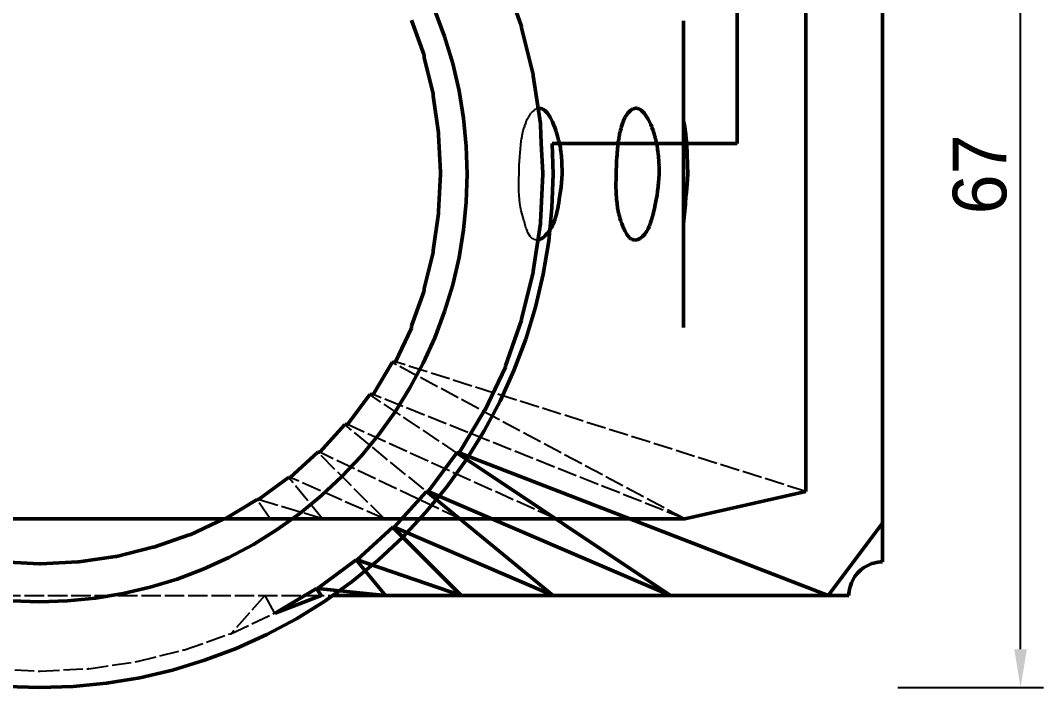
# Model space of a CAD drawing. Header units: millimetres. Extents: x 0 to 420, y 0 to 297.
# Drawn here: x 97.5 to 164.2, y 58.6 to 102.2 of the extents above; entities that cross this region are included whole.
import ezdxf

# ---------------------------------------------------------------- set-up
doc = ezdxf.new("R2010")
doc.units = ezdxf.units.MM
doc.linetypes.add('DASHED', pattern=[1.524, 1.27, -0.254])
for name, color, linetype, lineweight in [('COTAS', 7, 'CONTINUOUS', 25), ('OCULTA', 8, 'DASHED', 25), ('VISIBLE', 7, 'CONTINUOUS', 50)]:
    doc.layers.add(name, color=color, linetype=linetype, lineweight=lineweight)
doc.dimstyles.new('F3D_1000', dxfattribs={"dimtxt": 3.5, "dimasz": 2.5, "dimexe": 1.5, "dimexo": 1, "dimgap": 0.9, "dimtad": 1, "dimdec": 1, "dimdsep": 46, "dimcen": 2.5, "dimazin": 3, "dimtfac": 1, "dimtmove": 0, "dimatfit": 3})

msp = doc.modelspace()

# ---------------------------------------------------------------- linework, layer by layer
at = {"layer": 'OCULTA'}
for p, q in [((153.74, 66.834), (153.74, 117.434)), ((144.24, 94.134), (144.24, 106.134)), ((140.74, 102.112), (140.74, 102.134)), ((148.74, 102.112), (148.74, 102.134)), ((140.74, 102.048), (140.74, 102.112)), ((140.74, 101.942), (140.74, 102.048)), ((140.74, 101.793), (140.74, 101.942)), ((140.74, 101.603), (140.74, 101.793)), ((140.74, 101.373), (140.74, 101.603)), ((148.74, 102.048), (148.74, 102.112)), ((148.74, 101.942), (148.74, 102.048)), ((148.74, 101.793), (148.74, 101.942)), ((148.74, 101.603), (148.74, 101.793)), ((148.74, 101.373), (148.74, 101.603)), ((140.74, 101.103), (140.74, 101.373)), ((140.74, 100.794), (140.74, 101.103)), ((140.74, 100.449), (140.74, 100.794)), ((148.74, 101.103), (148.74, 101.373)), ((148.74, 100.794), (148.74, 101.103)), ((148.74, 100.449), (148.74, 100.794)), ((140.74, 100.067), (140.74, 100.449)), ((148.74, 100.067), (148.74, 100.449)), ((140.74, 99.652), (140.74, 100.067)), ((140.74, 99.205), (140.74, 99.652)), ((148.74, 99.652), (148.74, 100.067)), ((148.74, 99.205), (148.74, 99.652)), ((140.74, 98.727), (140.74, 99.205)), ((148.74, 98.727), (148.74, 99.205)), ((140.74, 98.221), (140.74, 98.727)), ((140.74, 97.69), (140.74, 98.221)), ((148.74, 98.221), (148.74, 98.727)), ((148.74, 97.69), (148.74, 98.221)), ((140.74, 97.134), (140.74, 97.69)), ((148.74, 97.134), (148.74, 97.69)), ((140.74, 96.557), (140.74, 97.134)), ((148.74, 96.557), (148.74, 97.134)), ((130.86, 96.176), (130.799, 96.107)), ((130.886, 96.206), (130.86, 96.176)), ((130.974, 96.287), (130.886, 96.206)), ((130.974, 96.287), (131.037, 96.332)), ((131.064, 96.351), (131.037, 96.332)), ((131.128, 96.383), (131.064, 96.351)), ((131.155, 96.397), (131.128, 96.383)), ((131.22, 96.416), (131.155, 96.397)), ((131.22, 96.416), (131.247, 96.425)), ((131.34, 96.434), (131.247, 96.425)), ((140.74, 95.961), (140.74, 96.557)), ((140.74, 96.434), (140.74, 96.425)), ((140.74, 96.425), (140.74, 96.397)), ((140.74, 96.397), (140.74, 96.351)), ((140.74, 96.287), (140.74, 96.351)), ((140.74, 96.287), (140.74, 96.206)), ((140.74, 96.206), (140.74, 96.107)), ((148.74, 95.961), (148.74, 96.557)), ((148.74, 96.434), (148.74, 96.425)), ((148.74, 96.425), (148.74, 96.397)), ((148.74, 96.397), (148.74, 96.351)), ((148.74, 96.287), (148.74, 96.351)), ((148.74, 96.287), (148.74, 96.206)), ((148.74, 96.206), (148.74, 96.107)), ((130.459, 95.491), (130.409, 95.367)), ((130.459, 95.491), (130.48, 95.545)), ((130.48, 95.545), (130.555, 95.709)), ((130.555, 95.709), (130.634, 95.858)), ((130.715, 95.99), (130.634, 95.858)), ((130.715, 95.99), (130.799, 96.107)), ((140.74, 95.99), (140.74, 96.107)), ((140.74, 95.99), (140.74, 95.858)), ((140.74, 95.725), (140.74, 95.961)), ((140.74, 95.709), (140.74, 95.858)), ((140.74, 95.709), (140.74, 95.545)), ((140.74, 95.545), (140.74, 95.367)), ((148.74, 95.99), (148.74, 96.107)), ((148.74, 95.99), (148.74, 95.858)), ((148.74, 95.348), (148.74, 95.961)), ((148.74, 95.709), (148.74, 95.858)), ((148.74, 95.709), (148.74, 95.545)), ((148.74, 95.545), (148.74, 95.367)), ((130.243, 94.752), (130.292, 94.969)), ((130.292, 94.969), (130.345, 95.174)), ((130.368, 95.249), (130.345, 95.174)), ((130.368, 95.249), (130.409, 95.367)), ((140.74, 95.174), (140.74, 95.367)), ((140.74, 94.969), (140.74, 95.174)), ((140.74, 94.752), (140.74, 94.969)), ((148.74, 95.174), (148.74, 95.367)), ((148.74, 94.722), (148.74, 95.348)), ((148.74, 94.969), (148.74, 95.174)), ((148.74, 94.752), (148.74, 94.969)), ((130.132, 94.036), (130.163, 94.284)), ((130.163, 94.284), (130.189, 94.45)), ((130.201, 94.523), (130.189, 94.45)), ((130.201, 94.523), (130.243, 94.752)), ((132.24, 92.134), (132.174, 94.134)), ((132.174, 94.134), (144.24, 94.134)), ((132.174, 94.134), (132.174, 94.134)), ((134.04, 94.134), (134.044, 94.134)), ((134.044, 94.134), (134.059, 94.134)), ((134.059, 94.134), (134.082, 94.134)), ((134.082, 94.134), (134.115, 94.134)), ((134.115, 94.134), (134.157, 94.134)), ((134.157, 94.134), (134.207, 94.134)), ((134.207, 94.134), (134.267, 94.134)), ((134.267, 94.134), (134.335, 94.134)), ((134.335, 94.134), (134.411, 94.134)), ((134.411, 94.134), (134.494, 94.134)), ((134.494, 94.134), (134.586, 94.134)), ((134.586, 94.134), (134.684, 94.134)), ((134.684, 94.134), (134.789, 94.134)), ((134.789, 94.134), (134.901, 94.134)), ((134.901, 94.134), (135.018, 94.134)), ((135.018, 94.134), (135.14, 94.134)), ((135.14, 94.134), (135.267, 94.134)), ((135.267, 94.134), (135.398, 94.134)), ((135.398, 94.134), (135.533, 94.134)), ((135.533, 94.134), (135.67, 94.134)), ((135.67, 94.134), (135.811, 94.134)), ((135.811, 94.134), (135.953, 94.134)), ((135.953, 94.134), (136.096, 94.134)), ((136.096, 94.134), (136.24, 94.134)), ((136.24, 94.134), (136.384, 94.134)), ((136.384, 94.134), (136.527, 94.134)), ((136.527, 94.134), (136.669, 94.134)), ((136.669, 94.134), (136.809, 94.134)), ((136.809, 94.134), (136.947, 94.134)), ((137.082, 94.134), (136.947, 94.134)), ((137.082, 94.134), (137.213, 94.134)), ((137.213, 94.134), (137.34, 94.134)), ((137.34, 94.134), (137.462, 94.134)), ((137.462, 94.134), (137.579, 94.134)), ((137.69, 94.134), (137.579, 94.134)), ((137.69, 94.134), (137.795, 94.134)), ((137.795, 94.134), (137.894, 94.134)), ((137.894, 94.134), (137.985, 94.134)), ((138.069, 94.134), (137.985, 94.134)), ((138.145, 94.134), (138.069, 94.134)), ((138.213, 94.134), (138.145, 94.134)), ((138.213, 94.134), (138.272, 94.134)), ((138.323, 94.134), (138.272, 94.134)), ((138.365, 94.134), (138.323, 94.134)), ((138.398, 94.134), (138.365, 94.134)), ((138.421, 94.134), (138.398, 94.134)), ((138.435, 94.134), (138.421, 94.134)), ((138.44, 94.134), (138.435, 94.134)), ((140.74, 94.523), (140.74, 94.752)), ((140.74, 94.523), (140.74, 94.284)), ((140.74, 94.036), (140.74, 94.284)), ((144.24, 94.134), (144.24, 94.134)), ((148.74, 94.523), (148.74, 94.752)), ((148.74, 94.085), (148.74, 94.722)), ((148.74, 94.523), (148.74, 94.284)), ((148.74, 94.036), (148.74, 94.284)), ((130.076, 93.307), (130.086, 93.516)), ((130.086, 93.516), (130.106, 93.779)), ((130.106, 93.779), (130.132, 94.036)), ((140.74, 93.779), (140.74, 94.036)), ((140.74, 93.516), (140.74, 93.779)), ((140.74, 93.247), (140.74, 93.516)), ((148.74, 93.439), (148.74, 94.085)), ((148.74, 93.779), (148.74, 94.036)), ((148.74, 93.516), (148.74, 93.779)), ((148.74, 93.247), (148.74, 93.516)), ((130.034, 92.695), (130.049, 92.973)), ((130.049, 92.973), (130.07, 93.247)), ((130.07, 93.247), (130.076, 93.307)), ((140.74, 92.973), (140.74, 93.247)), ((140.74, 92.695), (140.74, 92.973)), ((148.74, 92.788), (148.74, 93.439)), ((148.74, 92.973), (148.74, 93.247)), ((148.74, 92.695), (148.74, 92.973)), ((148.74, 92.134), (148.74, 92.788)), ((130.011, 91.853), (130.022, 92.134)), ((130.022, 92.134), (130.025, 92.415)), ((130.025, 92.415), (130.034, 92.695)), ((132.168, 89.943), (132.24, 92.134)), ((140.74, 92.415), (140.74, 92.695)), ((140.74, 92.134), (140.74, 92.415)), ((140.74, 91.853), (140.74, 92.134)), ((148.74, 92.415), (148.74, 92.695)), ((148.74, 92.134), (148.74, 92.415)), ((148.74, 91.48), (148.74, 92.134)), ((148.74, 91.853), (148.74, 92.134)), ((130.006, 91.573), (130.011, 91.853)), ((130.007, 91.488), (130.006, 91.573)), ((130.008, 91.295), (130.007, 91.488)), ((140.74, 91.573), (140.74, 91.853)), ((140.74, 91.295), (140.74, 91.573)), ((148.74, 91.573), (148.74, 91.853)), ((148.74, 91.295), (148.74, 91.573)), ((148.74, 90.829), (148.74, 91.48)), ((130.015, 91.021), (130.008, 91.295)), ((130.028, 90.752), (130.015, 91.021)), ((140.74, 91.021), (140.74, 91.295)), ((140.74, 90.752), (140.74, 91.021)), ((148.74, 91.021), (148.74, 91.295)), ((148.74, 90.752), (148.74, 91.021)), ((148.74, 90.183), (148.74, 90.829)), ((130.048, 90.488), (130.028, 90.752)), ((130.073, 90.239), (130.048, 90.488)), ((130.073, 90.239), (130.074, 90.232)), ((130.117, 89.984), (130.074, 90.232)), ((140.74, 90.488), (140.74, 90.752)), ((140.74, 90.232), (140.74, 90.488)), ((140.74, 89.984), (140.74, 90.232)), ((148.74, 90.488), (148.74, 90.752)), ((148.74, 90.232), (148.74, 90.488)), ((148.74, 89.984), (148.74, 90.232)), ((148.74, 89.546), (148.74, 90.183)), ((130.166, 89.745), (130.117, 89.984)), ((130.22, 89.516), (130.166, 89.745)), ((130.278, 89.299), (130.22, 89.516)), ((131.953, 87.761), (132.168, 89.943)), ((140.74, 89.745), (140.74, 89.984)), ((140.74, 89.516), (140.74, 89.745)), ((140.74, 89.299), (140.74, 89.516)), ((148.74, 89.745), (148.74, 89.984)), ((148.74, 89.516), (148.74, 89.745)), ((148.74, 88.919), (148.74, 89.546)), ((148.74, 89.299), (148.74, 89.516)), ((130.341, 89.093), (130.278, 89.299)), ((130.368, 89.019), (130.341, 89.093)), ((130.392, 88.901), (130.368, 89.019)), ((130.438, 88.722), (130.392, 88.901)), ((140.74, 89.093), (140.74, 89.299)), ((140.74, 88.901), (140.74, 89.093)), ((140.74, 88.722), (140.74, 88.901)), ((148.74, 89.093), (148.74, 89.299)), ((148.74, 88.901), (148.74, 89.093)), ((148.74, 88.307), (148.74, 88.919)), ((148.74, 88.722), (148.74, 88.901)), ((130.454, 88.673), (130.438, 88.722)), ((130.49, 88.559), (130.454, 88.673)), ((130.49, 88.559), (130.547, 88.41)), ((130.566, 88.37), (130.547, 88.41)), ((130.61, 88.277), (130.566, 88.37)), ((130.679, 88.161), (130.61, 88.277)), ((130.752, 88.062), (130.679, 88.161)), ((140.74, 88.307), (140.74, 88.758)), ((140.74, 88.559), (140.74, 88.722)), ((140.74, 88.41), (140.74, 88.559)), ((140.74, 88.277), (140.74, 88.41)), ((140.74, 87.711), (140.74, 88.307)), ((140.74, 88.161), (140.74, 88.277)), ((140.74, 88.062), (140.74, 88.161)), ((148.74, 88.559), (148.74, 88.722)), ((148.74, 88.41), (148.74, 88.559)), ((148.74, 88.277), (148.74, 88.41)), ((148.74, 87.711), (148.74, 88.307)), ((148.74, 88.161), (148.74, 88.277)), ((148.74, 88.062), (148.74, 88.161)), ((130.829, 87.98), (130.752, 88.062)), ((130.911, 87.916), (130.829, 87.98)), ((130.937, 87.903), (130.911, 87.916)), ((130.937, 87.903), (130.997, 87.871)), ((131.086, 87.843), (130.997, 87.871)), ((131.178, 87.834), (131.086, 87.843)), ((131.596, 85.598), (131.953, 87.761)), ((140.74, 87.98), (140.74, 88.062)), ((140.74, 87.916), (140.74, 87.98)), ((140.74, 87.871), (140.74, 87.916)), ((140.74, 87.843), (140.74, 87.871)), ((140.74, 87.834), (140.74, 87.843)), ((140.74, 87.134), (140.74, 87.711)), ((148.74, 87.98), (148.74, 88.062)), ((148.74, 87.916), (148.74, 87.98)), ((148.74, 87.871), (148.74, 87.916)), ((148.74, 87.843), (148.74, 87.871)), ((148.74, 87.834), (148.74, 87.843)), ((148.74, 87.134), (148.74, 87.711)), ((140.74, 86.578), (140.74, 87.134)), ((148.74, 86.578), (148.74, 87.134)), ((140.74, 86.578), (140.74, 86.046)), ((148.74, 86.578), (148.74, 86.046)), ((131.098, 83.463), (131.596, 85.598)), ((140.74, 85.54), (140.74, 86.046)), ((140.74, 85.063), (140.74, 85.54)), ((148.74, 85.54), (148.74, 86.046)), ((148.74, 85.063), (148.74, 85.54)), ((140.74, 84.615), (140.74, 85.063)), ((148.74, 84.615), (148.74, 85.063)), ((140.74, 84.615), (140.74, 84.2)), ((140.74, 84.2), (140.74, 83.819)), ((148.74, 84.615), (148.74, 84.2)), ((148.74, 84.2), (148.74, 83.819)), ((130.462, 81.366), (131.098, 83.463)), ((140.74, 83.819), (140.74, 83.474)), ((140.74, 83.165), (140.74, 83.474)), ((148.74, 83.819), (148.74, 83.474)), ((148.74, 83.165), (148.74, 83.474)), ((140.74, 83.165), (140.74, 82.895)), ((140.74, 82.665), (140.74, 82.895)), ((148.74, 83.165), (148.74, 82.895)), ((148.74, 82.665), (148.74, 82.895)), ((140.74, 82.665), (140.74, 82.475)), ((140.74, 82.326), (140.74, 82.475)), ((140.74, 82.326), (140.74, 82.219)), ((140.74, 82.155), (140.74, 82.219)), ((140.74, 82.155), (140.74, 82.134)), ((148.74, 82.665), (148.74, 82.475)), ((148.74, 82.326), (148.74, 82.475)), ((148.74, 82.326), (148.74, 82.219)), ((148.74, 82.155), (148.74, 82.219)), ((148.74, 82.155), (148.74, 82.134)), ((129.69, 79.314), (130.462, 81.366)), ((140.834, 69.634), (121.752, 79.834)), ((148.74, 71.423), (121.962, 79.881)), ((128.785, 77.317), (129.69, 79.314)), ((132.413, 69.634), (120.275, 77.745)), ((140.834, 69.634), (120.499, 77.745)), ((127.752, 75.384), (128.785, 77.317)), ((126.156, 69.634), (118.657, 75.788)), ((132.413, 69.634), (118.824, 75.788)), ((126.594, 73.522), (127.752, 75.384)), ((121.24, 69.634), (116.89, 73.983)), ((126.156, 69.634), (117.021, 73.983)), ((125.317, 71.74), (126.594, 73.522)), ((117.205, 69.634), (114.978, 72.348)), ((121.24, 69.634), (115.085, 72.348)), ((123.926, 70.046), (125.317, 71.74)), ((113.774, 69.634), (112.93, 70.897)), ((117.205, 69.634), (113.021, 70.897)), ((110.766, 69.634), (110.761, 69.645)), ((113.774, 69.634), (110.841, 69.645)), ((122.428, 68.446), (123.926, 70.046)), ((120.828, 66.947), (122.428, 68.446)), ((119.133, 65.557), (120.828, 66.947)), ((153.033, 66.717), (153.17, 66.759)), ((153.17, 66.759), (153.311, 66.792)), ((153.311, 66.792), (153.453, 66.815)), ((153.453, 66.815), (153.596, 66.829)), ((153.596, 66.829), (153.74, 66.834)), ((153.74, 66.834), (153.74, 66.834)), ((151.994, 65.973), (152.086, 66.084)), ((152.086, 66.084), (152.184, 66.189)), ((152.184, 66.189), (152.289, 66.288)), ((152.289, 66.288), (152.401, 66.379)), ((152.401, 66.379), (152.518, 66.463)), ((152.518, 66.463), (152.64, 66.539)), ((152.64, 66.539), (152.767, 66.607)), ((152.767, 66.607), (152.898, 66.666)), ((152.898, 66.666), (153.033, 66.717)), ((117.351, 64.28), (119.133, 65.557)), ((151.657, 65.341), (151.707, 65.476)), ((151.707, 65.476), (151.767, 65.607)), ((151.767, 65.607), (151.835, 65.734)), ((151.835, 65.734), (151.911, 65.856)), ((151.911, 65.856), (151.994, 65.973)), ((151.54, 64.634), (151.544, 64.778)), ((151.544, 64.778), (151.559, 64.921)), ((151.559, 64.921), (151.582, 65.063)), ((151.582, 65.063), (151.615, 65.203)), ((151.615, 65.203), (151.657, 65.341)), ((45.94, 64.634), (151.54, 64.634)), ((113.439, 64.634), (111.21, 62.144)), ((113.439, 64.634), (114.051, 63.488)), ((115.49, 63.122), (117.351, 64.28)), ((151.54, 64.634), (151.54, 64.634)), ((111.21, 62.144), (114.051, 63.488)), ((114.051, 63.488), (114.104, 63.488)), ((113.556, 62.089), (115.49, 63.122)), ((108.202, 61.085), (111.162, 62.144)), ((111.162, 62.144), (111.21, 62.144)), ((111.56, 61.184), (113.556, 62.089)), ((105.109, 60.322), (108.158, 61.085)), ((108.158, 61.085), (108.202, 61.085)), ((109.508, 60.412), (111.56, 61.184)), ((101.958, 59.861), (105.068, 60.322)), ((105.068, 60.322), (105.109, 60.322)), ((107.41, 59.775), (109.508, 60.412)), ((95.6, 59.861), (98.74, 59.706)), ((98.74, 59.706), (98.779, 59.706)), ((98.779, 59.706), (101.918, 59.861)), ((101.958, 59.861), (101.918, 59.861)), ((105.275, 59.278), (107.41, 59.775)), ((100.931, 58.706), (103.112, 58.92)), ((103.112, 58.92), (105.275, 59.278)), ((96.549, 58.706), (98.74, 58.634)), ((98.74, 58.634), (100.931, 58.706))]:
    msp.add_line(p, q, dxfattribs=at)
at = {"layer": 'VISIBLE'}
for p, q in [((153.74, 117.434), (153.74, 66.834)), ((148.74, 102.079), (148.74, 107.301)), ((144.24, 94.134), (144.24, 106.134)), ((130.187, 101.762), (129.128, 104.721)), ((125.159, 101.102), (124.516, 102.811)), ((125.159, 101.102), (124.516, 102.811)), ((123.824, 99.891), (123.004, 102.184)), ((140.74, 102.134), (140.74, 102.112)), ((148.74, 102.134), (148.74, 102.112)), ((130.187, 101.673), (130.187, 101.762)), ((130.95, 98.624), (130.187, 101.673)), ((140.74, 102.112), (140.74, 102.048)), ((140.74, 102.048), (140.74, 101.942)), ((140.74, 101.942), (140.74, 101.793)), ((140.74, 101.793), (140.74, 101.603)), ((140.74, 101.373), (140.74, 101.603)), ((148.74, 102.112), (148.74, 102.048)), ((148.74, 97.058), (148.74, 102.079)), ((148.74, 102.048), (148.74, 101.942)), ((148.74, 101.942), (148.74, 101.793)), ((148.74, 101.793), (148.74, 101.603)), ((148.74, 101.373), (148.74, 101.603)), ((125.689, 99.355), (125.159, 101.102)), ((125.689, 99.355), (125.159, 101.102)), ((140.74, 101.373), (140.74, 101.103)), ((140.74, 100.794), (140.74, 101.103)), ((140.74, 100.449), (140.74, 100.794)), ((148.74, 101.373), (148.74, 101.103)), ((148.74, 100.794), (148.74, 101.103)), ((148.74, 100.449), (148.74, 100.794)), ((140.74, 100.449), (140.74, 100.067)), ((148.74, 100.449), (148.74, 100.067)), ((123.824, 99.743), (123.824, 99.891)), ((124.416, 97.38), (123.824, 99.743)), ((140.74, 99.652), (140.74, 100.067)), ((140.74, 99.205), (140.74, 99.652)), ((148.74, 99.652), (148.74, 100.067)), ((148.74, 99.205), (148.74, 99.652)), ((126.104, 97.577), (125.689, 99.355)), ((126.104, 97.577), (125.689, 99.355)), ((140.74, 99.205), (140.74, 98.727)), ((148.74, 99.205), (148.74, 98.727)), ((130.95, 98.541), (130.95, 98.624)), ((131.412, 95.432), (130.95, 98.541)), ((140.74, 98.221), (140.74, 98.727)), ((140.74, 97.69), (140.74, 98.221)), ((148.74, 98.221), (148.74, 98.727)), ((148.74, 97.69), (148.74, 98.221)), ((126.104, 97.577), (126.401, 95.776)), ((126.104, 97.577), (126.401, 95.776)), ((140.74, 97.134), (140.74, 97.69)), ((148.74, 97.134), (148.74, 97.69)), ((124.416, 97.241), (124.416, 97.38)), ((124.774, 94.832), (124.416, 97.241)), ((140.74, 96.557), (140.74, 97.134)), ((148.74, 96.557), (148.74, 97.134)), ((148.74, 92.134), (148.74, 97.058)), ((131.34, 96.434), (131.432, 96.425)), ((131.524, 96.397), (131.432, 96.425)), ((131.615, 96.351), (131.524, 96.397)), ((131.705, 96.287), (131.615, 96.351)), ((131.793, 96.206), (131.705, 96.287)), ((131.793, 96.206), (131.88, 96.107)), ((137.174, 96.18), (137.11, 96.107)), ((137.197, 96.206), (137.174, 96.18)), ((137.262, 96.266), (137.197, 96.206)), ((137.285, 96.287), (137.262, 96.266)), ((137.285, 96.287), (137.375, 96.351)), ((137.375, 96.351), (137.443, 96.385)), ((137.466, 96.397), (137.443, 96.385)), ((137.558, 96.425), (137.466, 96.397)), ((137.65, 96.434), (137.558, 96.425)), ((137.719, 96.427), (137.65, 96.434)), ((137.719, 96.427), (137.743, 96.425)), ((137.835, 96.397), (137.743, 96.425)), ((137.835, 96.397), (137.926, 96.351)), ((138.016, 96.287), (137.926, 96.351)), ((138.016, 96.287), (138.104, 96.206)), ((138.191, 96.107), (138.104, 96.206)), ((140.74, 95.961), (140.74, 96.557)), ((140.74, 96.425), (140.74, 96.434)), ((140.74, 96.397), (140.74, 96.425)), ((140.74, 96.351), (140.74, 96.397)), ((140.74, 96.287), (140.74, 96.351)), ((140.74, 96.206), (140.74, 96.287)), ((140.74, 96.107), (140.74, 96.206)), ((148.74, 95.961), (148.74, 96.557)), ((148.74, 96.425), (148.74, 96.434)), ((148.74, 96.397), (148.74, 96.425)), ((148.74, 96.351), (148.74, 96.397)), ((148.74, 96.287), (148.74, 96.351)), ((148.74, 96.206), (148.74, 96.287)), ((148.74, 96.107), (148.74, 96.206)), ((126.58, 93.959), (126.401, 95.776)), ((126.58, 93.959), (126.401, 95.776)), ((131.964, 95.99), (131.88, 96.107)), ((131.964, 95.99), (132.046, 95.858)), ((132.124, 95.709), (132.046, 95.858)), ((132.199, 95.545), (132.124, 95.709)), ((132.244, 95.434), (132.199, 95.545)), ((136.791, 95.498), (136.744, 95.367)), ((136.791, 95.498), (136.807, 95.545)), ((136.807, 95.545), (136.857, 95.666)), ((136.875, 95.709), (136.857, 95.666)), ((136.875, 95.709), (136.928, 95.819)), ((136.928, 95.819), (136.946, 95.858)), ((136.97, 95.899), (136.946, 95.858)), ((137.026, 95.99), (136.97, 95.899)), ((137.026, 95.99), (137.11, 96.107)), ((138.25, 96.025), (138.191, 96.107)), ((138.277, 95.99), (138.25, 96.025)), ((138.365, 95.858), (138.277, 95.99)), ((138.451, 95.709), (138.365, 95.858)), ((138.451, 95.709), (138.535, 95.545)), ((138.615, 95.367), (138.535, 95.545)), ((140.74, 95.99), (140.74, 96.107)), ((140.74, 95.858), (140.74, 95.99)), ((140.74, 95.348), (140.74, 95.961)), ((140.74, 95.709), (140.74, 95.858)), ((140.778, 95.504), (140.74, 95.725)), ((140.74, 95.674), (140.74, 95.725)), ((140.74, 95.545), (140.74, 95.709)), ((140.74, 95.498), (140.74, 95.674)), ((140.74, 95.367), (140.74, 95.545)), ((140.74, 95.309), (140.74, 95.498)), ((140.805, 95.348), (140.778, 95.504)), ((148.74, 95.99), (148.74, 96.107)), ((148.74, 95.858), (148.74, 95.99)), ((148.74, 95.348), (148.74, 95.961)), ((148.74, 95.709), (148.74, 95.858)), ((148.74, 95.545), (148.74, 95.709)), ((148.74, 95.367), (148.74, 95.545)), ((124.774, 94.698), (124.774, 94.832)), ((131.412, 95.352), (131.412, 95.432)), ((131.471, 94.134), (131.412, 95.352)), ((132.244, 95.434), (132.274, 95.367)), ((132.351, 95.174), (132.274, 95.367)), ((132.425, 94.969), (132.351, 95.174)), ((132.425, 94.969), (132.494, 94.752)), ((136.584, 94.752), (136.633, 94.969)), ((136.633, 94.969), (136.672, 95.12)), ((136.672, 95.12), (136.686, 95.174)), ((136.686, 95.174), (136.744, 95.367)), ((138.673, 95.223), (138.615, 95.367)), ((138.693, 95.174), (138.673, 95.223)), ((138.693, 95.174), (138.766, 94.969)), ((138.836, 94.752), (138.766, 94.969)), ((140.74, 95.174), (140.74, 95.367)), ((140.74, 94.722), (140.74, 95.348)), ((140.74, 95.109), (140.74, 95.309)), ((140.74, 94.969), (140.74, 95.174)), ((140.74, 94.898), (140.74, 95.109)), ((140.74, 94.752), (140.74, 94.969)), ((140.74, 94.677), (140.74, 94.898)), ((140.899, 94.722), (140.805, 95.348)), ((148.74, 95.174), (148.74, 95.367)), ((148.74, 94.722), (148.74, 95.348)), ((148.74, 94.969), (148.74, 95.174)), ((148.74, 94.752), (148.74, 94.969)), ((124.893, 92.265), (124.774, 94.698)), ((131.566, 92.212), (131.471, 94.134)), ((132.24, 92.134), (132.174, 94.134)), ((132.174, 94.134), (144.24, 94.134)), ((132.56, 94.523), (132.494, 94.752)), ((132.603, 94.353), (132.56, 94.523)), ((132.62, 94.284), (132.603, 94.353)), ((132.676, 94.036), (132.62, 94.284)), ((134.044, 94.134), (134.04, 94.134)), ((134.059, 94.134), (134.044, 94.134)), ((134.059, 94.134), (134.082, 94.134)), ((134.115, 94.134), (134.082, 94.134)), ((134.157, 94.134), (134.115, 94.134)), ((134.157, 94.134), (134.207, 94.134)), ((134.267, 94.134), (134.207, 94.134)), ((134.335, 94.134), (134.267, 94.134)), ((134.335, 94.134), (134.411, 94.134)), ((134.494, 94.134), (134.411, 94.134)), ((134.494, 94.134), (134.586, 94.134)), ((134.684, 94.134), (134.586, 94.134)), ((134.789, 94.134), (134.684, 94.134)), ((134.789, 94.134), (134.901, 94.134)), ((134.901, 94.134), (135.018, 94.134)), ((135.14, 94.134), (135.018, 94.134)), ((135.14, 94.134), (135.267, 94.134)), ((135.267, 94.134), (135.398, 94.134)), ((135.398, 94.134), (135.533, 94.134)), ((135.533, 94.134), (135.67, 94.134)), ((135.67, 94.134), (135.811, 94.134)), ((135.811, 94.134), (135.953, 94.134)), ((135.953, 94.134), (136.096, 94.134)), ((136.096, 94.134), (136.24, 94.134)), ((136.24, 94.134), (136.384, 94.134)), ((136.384, 94.134), (136.527, 94.134)), ((136.473, 94.036), (136.496, 94.218)), ((136.496, 94.218), (136.504, 94.284)), ((136.504, 94.284), (136.532, 94.46)), ((136.527, 94.134), (136.669, 94.134)), ((136.542, 94.523), (136.532, 94.46)), ((136.542, 94.523), (136.584, 94.752)), ((136.669, 94.134), (136.809, 94.134)), ((136.809, 94.134), (136.947, 94.134)), ((136.947, 94.134), (137.082, 94.134)), ((137.082, 94.134), (137.213, 94.134)), ((137.213, 94.134), (137.34, 94.134)), ((137.34, 94.134), (137.462, 94.134)), ((137.462, 94.134), (137.579, 94.134)), ((137.579, 94.134), (137.69, 94.134)), ((137.69, 94.134), (137.795, 94.134)), ((137.795, 94.134), (137.894, 94.134)), ((137.894, 94.134), (137.985, 94.134)), ((137.985, 94.134), (138.069, 94.134)), ((138.069, 94.134), (138.145, 94.134)), ((138.145, 94.134), (138.213, 94.134)), ((138.213, 94.134), (138.272, 94.134)), ((138.272, 94.134), (138.323, 94.134)), ((138.323, 94.134), (138.365, 94.134)), ((138.365, 94.134), (138.398, 94.134)), ((138.398, 94.134), (138.421, 94.134)), ((138.421, 94.134), (138.435, 94.134)), ((138.435, 94.134), (138.44, 94.134)), ((138.885, 94.58), (138.836, 94.752)), ((138.901, 94.523), (138.885, 94.58)), ((138.947, 94.343), (138.901, 94.523)), ((138.962, 94.284), (138.947, 94.343)), ((139.018, 94.036), (138.962, 94.284)), ((140.74, 94.523), (140.74, 94.752)), ((140.74, 94.085), (140.74, 94.722)), ((140.74, 94.447), (140.74, 94.677)), ((140.74, 94.284), (140.74, 94.523)), ((140.74, 94.421), (140.74, 94.447)), ((140.74, 94.212), (140.74, 94.421)), ((140.74, 94.036), (140.74, 94.284)), ((140.74, 93.971), (140.74, 94.212)), ((140.931, 94.467), (140.899, 94.722)), ((140.96, 94.085), (140.931, 94.467)), ((148.74, 94.523), (148.74, 94.752)), ((148.74, 94.085), (148.74, 94.722)), ((148.74, 94.284), (148.74, 94.523)), ((148.74, 94.036), (148.74, 94.284)), ((126.64, 92.134), (126.58, 93.959)), ((126.64, 92.134), (126.58, 93.959)), ((132.676, 94.036), (132.716, 93.838)), ((132.724, 93.779), (132.716, 93.838)), ((132.747, 93.592), (132.724, 93.779)), ((132.757, 93.516), (132.747, 93.592)), ((132.783, 93.247), (132.757, 93.516)), ((136.42, 93.381), (136.427, 93.516)), ((136.427, 93.516), (136.442, 93.71)), ((136.447, 93.779), (136.442, 93.71)), ((136.447, 93.779), (136.466, 93.968)), ((136.466, 93.968), (136.473, 94.036)), ((139.018, 94.036), (139.023, 94.008)), ((139.057, 93.779), (139.023, 94.008)), ((139.081, 93.581), (139.057, 93.779)), ((139.089, 93.516), (139.081, 93.581)), ((139.116, 93.247), (139.089, 93.516)), ((140.74, 93.439), (140.74, 94.085)), ((140.74, 93.779), (140.74, 94.036)), ((140.74, 93.725), (140.74, 93.971)), ((140.74, 93.516), (140.74, 93.779)), ((140.74, 93.475), (140.74, 93.725)), ((140.74, 93.247), (140.74, 93.516)), ((140.74, 93.224), (140.74, 93.475)), ((140.994, 93.439), (140.96, 94.085)), ((148.74, 93.439), (148.74, 94.085)), ((148.74, 93.779), (148.74, 94.036)), ((148.74, 93.516), (148.74, 93.779)), ((148.74, 93.247), (148.74, 93.516)), ((132.804, 92.973), (132.783, 93.247)), ((132.815, 92.775), (132.804, 92.973)), ((136.371, 92.695), (136.382, 92.899)), ((136.382, 92.899), (136.386, 92.973)), ((136.386, 92.973), (136.407, 93.247)), ((136.407, 93.247), (136.42, 93.381)), ((139.137, 92.973), (139.116, 93.247)), ((139.148, 92.764), (139.137, 92.973)), ((140.74, 92.788), (140.74, 93.439)), ((140.74, 92.973), (140.74, 93.247)), ((140.74, 92.971), (140.74, 93.224)), ((140.74, 92.695), (140.74, 92.973)), ((140.74, 92.72), (140.74, 92.971)), ((140.74, 92.134), (140.74, 92.788)), ((141.015, 92.788), (140.994, 93.439)), ((141.022, 92.134), (141.015, 92.788)), ((148.74, 92.788), (148.74, 93.439)), ((148.74, 92.973), (148.74, 93.247)), ((148.74, 92.695), (148.74, 92.973)), ((148.74, 92.134), (148.74, 92.788)), ((124.774, 89.701), (124.893, 92.134)), ((124.893, 92.134), (124.893, 92.265)), ((126.58, 90.309), (126.64, 92.134)), ((126.58, 90.309), (126.64, 92.134)), ((131.412, 88.994), (131.566, 92.134)), ((131.566, 92.134), (131.566, 92.212)), ((132.168, 89.943), (132.24, 92.134)), ((132.814, 91.853), (132.831, 92.134)), ((132.819, 92.695), (132.815, 92.775)), ((132.828, 92.415), (132.819, 92.695)), ((132.831, 92.134), (132.828, 92.415)), ((136.349, 91.853), (136.359, 92.134)), ((136.359, 92.134), (136.362, 92.341)), ((136.362, 92.415), (136.369, 92.621)), ((136.362, 92.341), (136.362, 92.415)), ((136.369, 92.621), (136.371, 92.695)), ((139.147, 91.853), (139.164, 92.134)), ((139.152, 92.695), (139.148, 92.764)), ((139.161, 92.415), (139.152, 92.695)), ((139.164, 92.134), (139.161, 92.415)), ((140.74, 92.134), (140.74, 92.72)), ((140.74, 92.415), (140.74, 92.695)), ((140.74, 92.134), (140.74, 92.415)), ((140.74, 91.883), (140.74, 92.134)), ((140.74, 91.853), (140.74, 92.134)), ((140.74, 91.48), (140.74, 92.134)), ((140.983, 91.48), (141.022, 92.134)), ((148.74, 92.415), (148.74, 92.695)), ((148.74, 92.134), (148.74, 92.415)), ((148.74, 87.209), (148.74, 92.134)), ((148.74, 91.853), (148.74, 92.134)), ((148.74, 91.48), (148.74, 92.134)), ((132.792, 91.573), (132.763, 91.295)), ((132.792, 91.573), (132.814, 91.853)), ((136.344, 91.573), (136.347, 91.778)), ((136.344, 91.499), (136.344, 91.573)), ((136.345, 91.295), (136.344, 91.499)), ((136.347, 91.778), (136.349, 91.853)), ((139.103, 91.364), (139.124, 91.573)), ((139.124, 91.573), (139.147, 91.853)), ((140.74, 91.635), (140.74, 91.883)), ((140.74, 91.573), (140.74, 91.853)), ((140.74, 91.389), (140.74, 91.635)), ((140.74, 91.573), (140.74, 91.295)), ((140.74, 90.829), (140.74, 91.48)), ((140.939, 90.932), (140.983, 91.48)), ((148.74, 91.573), (148.74, 91.853)), ((148.74, 91.573), (148.74, 91.295)), ((148.74, 90.829), (148.74, 91.48)), ((132.689, 90.752), (132.729, 91.021)), ((132.729, 91.021), (132.763, 91.295)), ((136.352, 91.021), (136.345, 91.295)), ((136.356, 90.95), (136.352, 91.021)), ((136.366, 90.752), (136.356, 90.95)), ((139.021, 90.752), (139.061, 91.021)), ((139.061, 91.021), (139.096, 91.295)), ((139.103, 91.364), (139.096, 91.295)), ((140.74, 91.148), (140.74, 91.389)), ((140.74, 91.021), (140.74, 91.295)), ((140.74, 90.913), (140.74, 91.148)), ((140.74, 90.752), (140.74, 91.021)), ((140.74, 90.685), (140.74, 90.913)), ((140.74, 90.183), (140.74, 90.829)), ((140.879, 90.326), (140.93, 90.829)), ((140.93, 90.829), (140.939, 90.932)), ((148.74, 91.021), (148.74, 91.295)), ((148.74, 90.752), (148.74, 91.021)), ((148.74, 90.183), (148.74, 90.829)), ((126.401, 88.492), (126.58, 90.309)), ((126.401, 88.492), (126.58, 90.309)), ((132.606, 90.232), (132.575, 90.055)), ((132.606, 90.232), (132.644, 90.488)), ((132.645, 90.5), (132.644, 90.488)), ((132.645, 90.5), (132.689, 90.752)), ((136.371, 90.682), (136.366, 90.752)), ((136.385, 90.488), (136.371, 90.682)), ((136.411, 90.232), (136.385, 90.488)), ((136.419, 90.166), (136.411, 90.232)), ((136.442, 89.984), (136.419, 90.166)), ((138.926, 90.232), (138.884, 90.045)), ((138.926, 90.232), (138.976, 90.488)), ((138.976, 90.488), (138.987, 90.554)), ((138.987, 90.554), (139.021, 90.752)), ((140.74, 90.488), (140.74, 90.752)), ((140.74, 90.465), (140.74, 90.685)), ((140.74, 90.232), (140.74, 90.488)), ((140.74, 90.306), (140.74, 90.465)), ((140.74, 89.629), (140.74, 90.306)), ((140.74, 89.984), (140.74, 90.232)), ((140.74, 89.546), (140.74, 90.183)), ((140.822, 89.546), (140.871, 90.183)), ((140.871, 90.183), (140.879, 90.326)), ((148.74, 90.488), (148.74, 90.752)), ((148.74, 90.232), (148.74, 90.488)), ((148.74, 89.984), (148.74, 90.232)), ((148.74, 89.546), (148.74, 90.183)), ((124.416, 87.16), (124.774, 89.57)), ((124.774, 89.57), (124.774, 89.701)), ((131.953, 87.761), (132.168, 89.943)), ((132.401, 89.299), (132.46, 89.516)), ((132.513, 89.745), (132.46, 89.516)), ((132.513, 89.745), (132.562, 89.984)), ((132.562, 89.984), (132.575, 90.055)), ((136.442, 89.984), (136.451, 89.921)), ((136.478, 89.745), (136.451, 89.921)), ((136.485, 89.708), (136.478, 89.745)), ((136.53, 89.516), (136.485, 89.708)), ((136.546, 89.459), (136.53, 89.516)), ((136.546, 89.459), (136.589, 89.299)), ((138.712, 89.299), (138.771, 89.516)), ((138.824, 89.745), (138.771, 89.516)), ((138.824, 89.745), (138.873, 89.984)), ((138.873, 89.984), (138.884, 90.045)), ((140.74, 89.745), (140.74, 89.984)), ((140.74, 89.745), (140.74, 89.516)), ((140.74, 89.574), (140.74, 89.629)), ((140.74, 89.356), (140.74, 89.574)), ((140.74, 88.919), (140.74, 89.546)), ((140.74, 89.299), (140.74, 89.516)), ((140.76, 88.919), (140.822, 89.546)), ((148.74, 89.745), (148.74, 89.984)), ((148.74, 89.745), (148.74, 89.516)), ((148.74, 88.919), (148.74, 89.546)), ((148.74, 89.299), (148.74, 89.516)), ((130.95, 85.807), (131.412, 88.916)), ((131.412, 88.916), (131.412, 88.994)), ((132.244, 88.834), (132.182, 88.722)), ((132.244, 88.834), (132.27, 88.901)), ((132.29, 88.957), (132.27, 88.901)), ((132.29, 88.957), (132.338, 89.093)), ((132.338, 89.093), (132.401, 89.299)), ((136.605, 89.245), (136.589, 89.299)), ((136.652, 89.093), (136.605, 89.245)), ((136.67, 89.043), (136.652, 89.093)), ((136.719, 88.901), (136.67, 89.043)), ((136.791, 88.722), (136.719, 88.901)), ((138.528, 88.767), (138.581, 88.901)), ((138.598, 88.949), (138.581, 88.901)), ((138.598, 88.949), (138.649, 89.093)), ((138.649, 89.093), (138.712, 89.299)), ((140.74, 89.148), (140.74, 89.356)), ((140.74, 89.093), (140.74, 89.299)), ((140.74, 88.95), (140.74, 89.148)), ((140.74, 88.901), (140.74, 89.093)), ((140.74, 88.764), (140.74, 88.95)), ((140.74, 88.758), (140.76, 88.919)), ((140.74, 88.307), (140.74, 88.919)), ((140.74, 88.901), (140.74, 88.722)), ((148.74, 89.093), (148.74, 89.299)), ((148.74, 88.901), (148.74, 89.093)), ((148.74, 88.307), (148.74, 88.919)), ((148.74, 88.901), (148.74, 88.722)), ((126.104, 86.691), (126.401, 88.492)), ((126.104, 86.691), (126.401, 88.492)), ((131.775, 88.161), (131.672, 88.062)), ((131.877, 88.277), (131.775, 88.161)), ((131.877, 88.277), (131.98, 88.41)), ((131.98, 88.41), (132.081, 88.559)), ((132.081, 88.559), (132.182, 88.722)), ((136.811, 88.679), (136.791, 88.722)), ((136.866, 88.559), (136.811, 88.679)), ((136.866, 88.559), (136.886, 88.52)), ((136.944, 88.41), (136.886, 88.52)), ((136.97, 88.369), (136.944, 88.41)), ((137.013, 88.277), (136.97, 88.369)), ((137.031, 88.247), (137.013, 88.277)), ((137.081, 88.161), (137.031, 88.247)), ((137.154, 88.062), (137.081, 88.161)), ((138.178, 88.161), (138.075, 88.062)), ((138.178, 88.161), (138.25, 88.242)), ((138.275, 88.277), (138.25, 88.242)), ((138.275, 88.277), (138.356, 88.41)), ((138.356, 88.41), (138.435, 88.559)), ((138.435, 88.559), (138.51, 88.722)), ((138.528, 88.767), (138.51, 88.722)), ((140.74, 88.764), (140.74, 88.758)), ((140.74, 88.559), (140.74, 88.722)), ((140.74, 88.41), (140.74, 88.559)), ((140.74, 88.277), (140.74, 88.41)), ((140.74, 87.711), (140.74, 88.307)), ((140.74, 88.277), (140.74, 88.161)), ((140.74, 88.161), (140.74, 88.062)), ((148.74, 88.559), (148.74, 88.722)), ((148.74, 88.41), (148.74, 88.559)), ((148.74, 88.277), (148.74, 88.41)), ((148.74, 87.711), (148.74, 88.307)), ((148.74, 88.277), (148.74, 88.161)), ((148.74, 88.161), (148.74, 88.062)), ((131.178, 87.834), (131.273, 87.843)), ((131.371, 87.871), (131.273, 87.843)), ((131.371, 87.871), (131.47, 87.916)), ((131.47, 87.916), (131.571, 87.98)), ((131.571, 87.98), (131.672, 88.062)), ((131.596, 85.598), (131.953, 87.761)), ((137.232, 87.98), (137.154, 88.062)), ((137.314, 87.916), (137.232, 87.98)), ((137.314, 87.916), (137.336, 87.905)), ((137.399, 87.871), (137.336, 87.905)), ((137.399, 87.871), (137.423, 87.864)), ((137.489, 87.843), (137.423, 87.864)), ((137.581, 87.834), (137.489, 87.843)), ((137.581, 87.834), (137.676, 87.843)), ((137.773, 87.871), (137.676, 87.843)), ((137.773, 87.871), (137.873, 87.916)), ((137.873, 87.916), (137.898, 87.933)), ((137.974, 87.98), (137.898, 87.933)), ((137.974, 87.98), (138.075, 88.062)), ((140.74, 87.98), (140.74, 88.062)), ((140.74, 87.916), (140.74, 87.98)), ((140.74, 87.916), (140.74, 87.871)), ((140.74, 87.871), (140.74, 87.843)), ((140.74, 87.843), (140.74, 87.834)), ((140.74, 87.134), (140.74, 87.711)), ((148.74, 87.98), (148.74, 88.062)), ((148.74, 87.916), (148.74, 87.98)), ((148.74, 87.916), (148.74, 87.871)), ((148.74, 87.871), (148.74, 87.843)), ((148.74, 87.843), (148.74, 87.834)), ((148.74, 87.134), (148.74, 87.711)), ((123.824, 84.664), (124.416, 87.026)), ((124.416, 87.026), (124.416, 87.16)), ((140.74, 86.578), (140.74, 87.134)), ((148.74, 82.188), (148.74, 87.209)), ((148.74, 86.578), (148.74, 87.134)), ((125.689, 84.913), (126.104, 86.691)), ((125.689, 84.913), (126.104, 86.691)), ((140.74, 86.046), (140.74, 86.578)), ((148.74, 86.046), (148.74, 86.578)), ((130.187, 82.678), (130.95, 85.727)), ((130.95, 85.727), (130.95, 85.807)), ((131.098, 83.463), (131.596, 85.598)), ((140.74, 85.54), (140.74, 86.046)), ((140.74, 85.063), (140.74, 85.54)), ((148.74, 85.54), (148.74, 86.046)), ((148.74, 85.063), (148.74, 85.54)), ((125.159, 83.166), (125.689, 84.913)), ((125.159, 83.166), (125.689, 84.913)), ((140.74, 84.615), (140.74, 85.063)), ((148.74, 84.615), (148.74, 85.063)), ((123.004, 82.231), (123.824, 84.525)), ((123.824, 84.525), (123.824, 84.664)), ((140.74, 84.2), (140.74, 84.615)), ((140.74, 83.819), (140.74, 84.2)), ((148.74, 84.2), (148.74, 84.615)), ((148.74, 83.819), (148.74, 84.2)), ((130.462, 81.366), (131.098, 83.463)), ((140.74, 83.474), (140.74, 83.819)), ((140.74, 83.165), (140.74, 83.474)), ((148.74, 83.474), (148.74, 83.819)), ((148.74, 83.165), (148.74, 83.474)), ((124.516, 81.457), (125.159, 83.166)), ((124.516, 81.457), (125.159, 83.166)), ((140.74, 82.895), (140.74, 83.165)), ((140.74, 82.665), (140.74, 82.895)), ((148.74, 82.895), (148.74, 83.165)), ((148.74, 82.665), (148.74, 82.895)), ((123.004, 82.083), (123.004, 82.231)), ((129.128, 79.635), (130.187, 82.595)), ((130.187, 82.595), (130.187, 82.678)), ((140.74, 82.475), (140.74, 82.665)), ((140.74, 82.326), (140.74, 82.475)), ((140.74, 82.219), (140.74, 82.326)), ((140.74, 82.155), (140.74, 82.219)), ((140.74, 82.134), (140.74, 82.155)), ((148.74, 82.475), (148.74, 82.665)), ((148.74, 82.326), (148.74, 82.475)), ((148.74, 82.219), (148.74, 82.326)), ((148.74, 82.155), (148.74, 82.219)), ((148.74, 76.967), (148.74, 82.188)), ((148.74, 82.134), (148.74, 82.155)), ((121.962, 79.881), (123.004, 82.083)), ((123.763, 79.794), (124.516, 81.457)), ((123.763, 79.794), (124.516, 81.457)), ((129.69, 79.314), (130.462, 81.366)), ((120.499, 77.745), (121.752, 79.834)), ((121.752, 79.834), (121.962, 79.881)), ((122.902, 78.184), (123.763, 79.794)), ((122.902, 78.184), (123.763, 79.794)), ((127.784, 76.705), (129.128, 79.547)), ((129.128, 79.547), (129.128, 79.635)), ((128.785, 77.317), (129.69, 79.314)), ((121.938, 76.633), (122.902, 78.184)), ((121.938, 76.633), (122.902, 78.184)), ((118.824, 75.788), (120.275, 77.745)), ((120.275, 77.745), (120.499, 77.745)), ((127.752, 75.384), (128.785, 77.317)), ((148.74, 71.423), (148.74, 76.967)), ((120.874, 75.149), (121.938, 76.633)), ((120.874, 75.149), (121.938, 76.633)), ((126.117, 73.941), (127.732, 76.637)), ((127.732, 76.637), (127.784, 76.705)), ((117.021, 73.983), (118.657, 75.788)), ((118.657, 75.788), (118.824, 75.788)), ((119.716, 73.738), (120.874, 75.149)), ((119.716, 73.738), (120.874, 75.149)), ((126.594, 73.522), (127.752, 75.384)), ((115.085, 72.348), (116.89, 73.983)), ((116.89, 73.983), (117.021, 73.983)), ((118.468, 72.406), (119.716, 73.738)), ((118.468, 72.406), (119.716, 73.738)), ((124.095, 71.416), (125.967, 73.941)), ((125.317, 71.74), (126.594, 73.522)), ((139.896, 64.634), (125.967, 73.941)), ((125.967, 73.941), (126.117, 73.941)), ((150.189, 64.634), (126.117, 73.941)), ((113.021, 70.897), (114.978, 72.348)), ((114.978, 72.348), (115.085, 72.348)), ((117.136, 71.158), (118.468, 72.406)), ((117.136, 71.158), (118.468, 72.406)), ((123.926, 70.046), (125.317, 71.74)), ((140.834, 69.634), (148.74, 71.423)), ((110.841, 69.645), (112.93, 70.897)), ((113.021, 70.897), (112.93, 70.897)), ((115.724, 69.999), (117.136, 71.158)), ((115.724, 69.999), (117.136, 71.158)), ((121.873, 69.087), (123.984, 71.416)), ((132.249, 64.634), (123.984, 71.416)), ((123.984, 71.416), (124.095, 71.416)), ((139.896, 64.634), (124.095, 71.416)), ((96.524, 69.634), (98.74, 69.634)), ((98.74, 69.634), (100.956, 69.634)), ((100.956, 69.634), (103.215, 69.634)), ((103.215, 69.634), (105.565, 69.634)), ((105.565, 69.634), (108.06, 69.634)), ((108.06, 69.634), (110.766, 69.634)), ((108.559, 68.603), (110.761, 69.645)), ((110.766, 69.634), (108.559, 68.603)), ((110.761, 69.645), (110.841, 69.645)), ((110.766, 69.634), (113.774, 69.634)), ((113.774, 69.634), (117.205, 69.634)), ((114.24, 68.936), (115.724, 69.999)), ((114.24, 68.936), (115.724, 69.999)), ((117.205, 69.634), (121.24, 69.634)), ((121.24, 69.634), (126.156, 69.634)), ((122.428, 68.446), (123.926, 70.046)), ((126.156, 69.634), (132.413, 69.634)), ((132.413, 69.634), (140.834, 69.634)), ((112.69, 67.972), (114.24, 68.936)), ((112.69, 67.972), (114.24, 68.936)), ((119.457, 66.977), (121.786, 69.087)), ((126.24, 64.634), (121.786, 69.087)), ((121.786, 69.087), (121.873, 69.087)), ((132.249, 64.634), (121.873, 69.087)), ((150.189, 64.634), (153.74, 69.352)), ((153.74, 66.834), (153.74, 69.352)), ((106.193, 67.783), (108.487, 68.603)), ((108.487, 68.603), (108.559, 68.603)), ((120.828, 66.947), (122.428, 68.446)), ((103.764, 67.191), (106.127, 67.783)), ((106.127, 67.783), (106.193, 67.783)), ((111.08, 67.111), (112.69, 67.972)), ((111.08, 67.111), (112.69, 67.972)), ((96.307, 66.833), (98.74, 66.714)), ((98.799, 66.714), (101.232, 66.833)), ((101.292, 66.833), (101.232, 66.833)), ((101.292, 66.833), (103.701, 67.191)), ((103.764, 67.191), (103.701, 67.191)), ((109.417, 66.358), (111.08, 67.111)), ((109.417, 66.358), (111.08, 67.111)), ((116.861, 65.104), (119.386, 66.977)), ((119.133, 65.557), (120.828, 66.947)), ((121.308, 64.634), (119.386, 66.977)), ((119.457, 66.977), (119.386, 66.977)), ((126.24, 64.634), (119.457, 66.977)), ((153.033, 66.717), (153.17, 66.759)), ((153.17, 66.759), (153.033, 66.717)), ((153.17, 66.759), (153.311, 66.792)), ((153.311, 66.792), (153.17, 66.759)), ((153.17, 66.759), (153.17, 66.759)), ((153.311, 66.792), (153.453, 66.815)), ((153.453, 66.815), (153.311, 66.792)), ((153.311, 66.792), (153.311, 66.792)), ((153.453, 66.815), (153.596, 66.829)), ((153.596, 66.829), (153.453, 66.815)), ((153.453, 66.815), (153.453, 66.815)), ((153.596, 66.829), (153.74, 66.834)), ((153.74, 66.834), (153.596, 66.829)), ((153.596, 66.829), (153.596, 66.829)), ((153.74, 66.834), (153.74, 66.834)), ((153.74, 66.834), (153.74, 66.834)), ((98.74, 66.714), (98.799, 66.714)), ((107.708, 65.714), (109.417, 66.358)), ((107.708, 65.714), (109.417, 66.358)), ((151.994, 65.973), (152.086, 66.084)), ((152.086, 66.084), (151.994, 65.973)), ((152.086, 66.084), (152.184, 66.189)), ((152.184, 66.189), (152.086, 66.084)), ((152.086, 66.084), (152.086, 66.084)), ((152.184, 66.189), (152.289, 66.288)), ((152.289, 66.288), (152.184, 66.189)), ((152.184, 66.189), (152.184, 66.189)), ((152.289, 66.288), (152.401, 66.379)), ((152.401, 66.379), (152.289, 66.288)), ((152.289, 66.288), (152.289, 66.288)), ((152.401, 66.379), (152.518, 66.463)), ((152.518, 66.463), (152.401, 66.379)), ((152.401, 66.379), (152.401, 66.379)), ((152.518, 66.463), (152.64, 66.539)), ((152.64, 66.539), (152.518, 66.463)), ((152.518, 66.463), (152.518, 66.463)), ((152.64, 66.539), (152.767, 66.607)), ((152.767, 66.607), (152.64, 66.539)), ((152.64, 66.539), (152.64, 66.539)), ((152.767, 66.607), (152.898, 66.666)), ((152.898, 66.666), (152.767, 66.607)), ((152.767, 66.607), (152.767, 66.607)), ((152.898, 66.666), (153.033, 66.717)), ((153.033, 66.717), (152.898, 66.666)), ((152.898, 66.666), (152.898, 66.666)), ((153.033, 66.717), (153.033, 66.717)), ((105.961, 65.185), (107.708, 65.714)), ((105.961, 65.185), (107.708, 65.714)), ((117.351, 64.28), (119.133, 65.557)), ((151.657, 65.341), (151.707, 65.476)), ((151.707, 65.476), (151.657, 65.341)), ((151.707, 65.476), (151.767, 65.607)), ((151.767, 65.607), (151.707, 65.476)), ((151.707, 65.476), (151.707, 65.476)), ((151.767, 65.607), (151.835, 65.734)), ((151.835, 65.734), (151.767, 65.607)), ((151.767, 65.607), (151.767, 65.607)), ((151.835, 65.734), (151.911, 65.856)), ((151.911, 65.856), (151.835, 65.734)), ((151.835, 65.734), (151.835, 65.734)), ((151.911, 65.856), (151.994, 65.973)), ((151.994, 65.973), (151.911, 65.856)), ((151.911, 65.856), (151.911, 65.856)), ((151.994, 65.973), (151.994, 65.973)), ((102.381, 64.473), (104.183, 64.77)), ((102.381, 64.473), (104.183, 64.77)), ((104.183, 64.77), (105.961, 65.185)), ((104.183, 64.77), (105.961, 65.185)), ((114.104, 63.488), (116.8, 65.104)), ((117.115, 64.634), (116.8, 65.104)), ((116.861, 65.104), (116.8, 65.104)), ((121.308, 64.634), (116.861, 65.104)), ((151.54, 64.634), (151.544, 64.778)), ((151.544, 64.778), (151.54, 64.634)), ((151.544, 64.778), (151.559, 64.921)), ((151.559, 64.921), (151.544, 64.778)), ((151.544, 64.778), (151.544, 64.778)), ((151.559, 64.921), (151.582, 65.063)), ((151.582, 65.063), (151.559, 64.921)), ((151.559, 64.921), (151.559, 64.921)), ((151.582, 65.063), (151.615, 65.203)), ((151.615, 65.203), (151.582, 65.063)), ((151.582, 65.063), (151.582, 65.063)), ((151.615, 65.203), (151.657, 65.341)), ((151.657, 65.341), (151.615, 65.203)), ((151.615, 65.203), (151.615, 65.203)), ((151.657, 65.341), (151.657, 65.341)), ((96.915, 64.294), (98.74, 64.234)), ((96.915, 64.294), (98.74, 64.234)), ((98.74, 64.234), (100.565, 64.294)), ((98.74, 64.234), (100.565, 64.294)), ((100.565, 64.294), (102.381, 64.473)), ((100.565, 64.294), (102.381, 64.473)), ((117.115, 64.634), (114.104, 63.488)), ((115.49, 63.122), (117.351, 64.28)), ((117.351, 64.28), (115.49, 63.122)), ((117.846, 64.634), (117.351, 64.28)), ((117.351, 64.28), (117.351, 64.28)), ((151.54, 64.634), (117.846, 64.634)), ((117.846, 64.634), (117.846, 64.634)), ((117.846, 64.634), (117.846, 64.634)), ((117.846, 64.634), (117.846, 64.634)), ((117.846, 64.634), (117.846, 64.634)), ((117.846, 64.634), (117.846, 64.634)), ((117.846, 64.634), (117.846, 64.634)), ((150.189, 64.634), (151.54, 64.634)), ((151.54, 64.634), (151.54, 64.634)), ((151.54, 64.634), (151.54, 64.634)), ((113.556, 62.089), (115.49, 63.122)), ((115.49, 63.122), (113.556, 62.089)), ((115.49, 63.122), (115.49, 63.122)), ((111.56, 61.184), (113.556, 62.089)), ((113.556, 62.089), (111.56, 61.184)), ((113.556, 62.089), (113.556, 62.089)), ((109.508, 60.412), (111.56, 61.184)), ((111.56, 61.184), (109.508, 60.412)), ((111.56, 61.184), (111.56, 61.184)), ((107.41, 59.775), (109.508, 60.412)), ((109.508, 60.412), (107.41, 59.775)), ((109.508, 60.412), (109.508, 60.412)), ((105.275, 59.278), (107.41, 59.775)), ((107.41, 59.775), (105.275, 59.278)), ((107.41, 59.775), (107.41, 59.775)), ((100.931, 58.706), (103.112, 58.92)), ((103.112, 58.92), (100.931, 58.706)), ((103.112, 58.92), (105.275, 59.278)), ((105.275, 59.278), (103.112, 58.92)), ((103.112, 58.92), (103.112, 58.92)), ((105.275, 59.278), (105.275, 59.278)), ((96.549, 58.706), (98.74, 58.634)), ((98.74, 58.634), (96.549, 58.706)), ((98.74, 58.634), (100.931, 58.706)), ((100.931, 58.706), (98.74, 58.634)), ((98.74, 58.634), (98.74, 58.634)), ((100.931, 58.706), (100.931, 58.706))]:
    msp.add_line(p, q, dxfattribs=at)

# ---------------------------------------------------------------- dimensions: what is measured, and where the dimension line sits
at = {"layer": 'COTAS'}
msp.add_linear_dim(base=(162.74, 58.634), p1=(153.74, 58.634), p2=(153.74, 125.593), angle=90, dimstyle='F3D_1000', dxfattribs=at).render()

doc.saveas('drawing.dxf')
